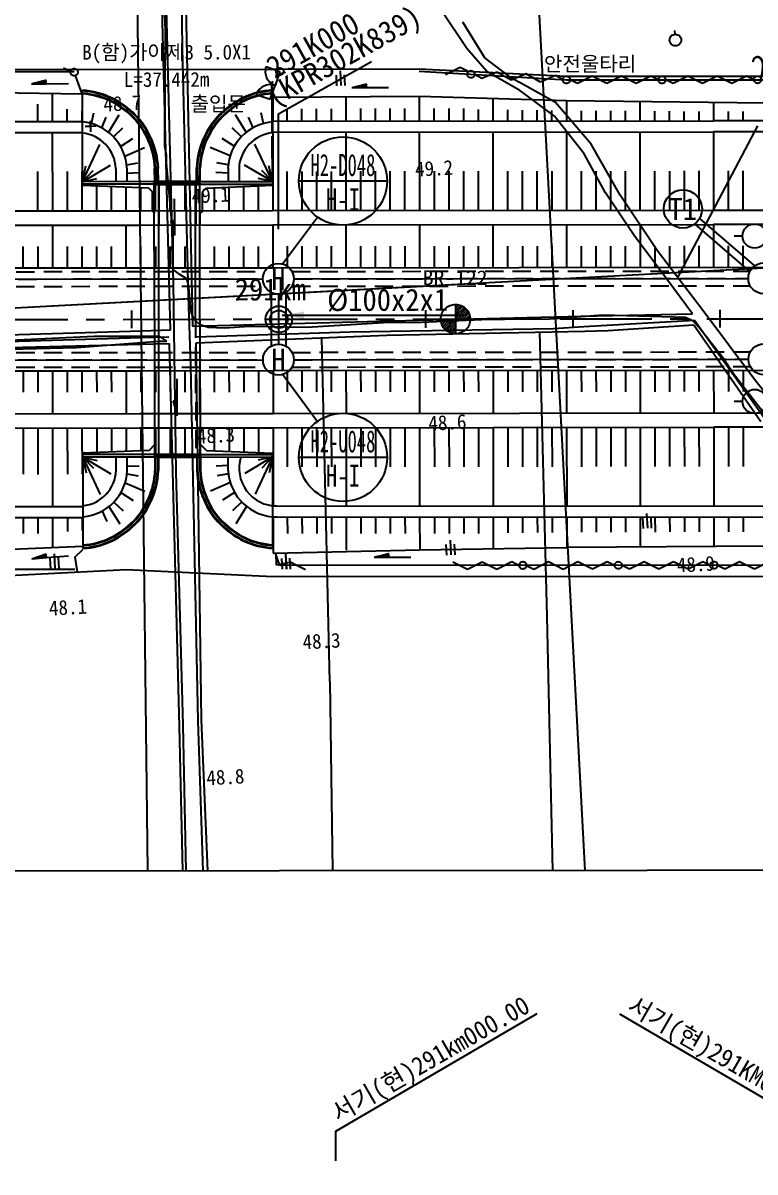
# Model space of a CAD drawing. Header units: millimetres. Extents: x 5990 to 6786, y 1103 to 1810.
# Drawn here: x 6537.2 to 6636.7, y 1363.4 to 1519.6 of the extents above; entities that cross this region are included whole.
import ezdxf
from ezdxf.enums import TextEntityAlignment as Align
from ezdxf.xclip import XClip

# ---------------------------------------------------------------- set-up
doc = ezdxf.new("R2010")
doc.units = ezdxf.units.MM
doc.header["$LTSCALE"] = 10
doc.header["$MEASUREMENT"] = 0
doc.header["$XCLIPFRAME"] = 2
for name, pattern in [('CENTER', [2, 1.25, -0.25, 0.25, -0.25]), ('DASHED2', [0.375, 0.25, -0.125]), ('HIDDEN', [0.375, 0.25, -0.125])]:
    doc.linetypes.add(name, pattern=pattern)
for name, color, linetype in [('TN-MANH', 4, 'Continuous'), ('TT-WIRE-EQPM', 6, 'Continuous'), ('TZ-BASE', 253, 'Continuous'), ('TZ-CABL', 4, 'Continuous'), ('TZ-LEAL', 1, 'Continuous'), ('TZ-LEAT', 3, 'Continuous'), ('TZ-SYMB', 1, 'Continuous')]:
    doc.layers.add(name, color=color, linetype=linetype)
doc.layers.add('TX-PAPR', color=2, linetype='Continuous', plot=False)
doc.styles.add('GHS', font='GulimChe.ttf')
doc.styles.add('GR', font='GulimChe.ttf')
doc.styles.add('GUL', font='GulimChe.ttf')
doc.styles.get("Standard").update_dxf_attribs({"font": 'GulimChe.ttf'})
doc.linetypes.add('ZIGZAG', pattern='A,0.0001,-0.2,[131,ltypeshp.shx,S=0.2,R=0,X=-0.2,Y=0],-0.4,[131,ltypeshp.shx,S=0.2,R=180,X=0.2,Y=0],-0.2', length=0.8001)
doc.dimstyles.get("Standard").update_dxf_attribs({"dimtxt": 0.18, "dimasz": 0.18, "dimexe": 0.18, "dimexo": 0.0625, "dimgap": 0.09, "dimtad": 0, "dimtih": 1, "dimtoh": 1, "dimdec": 4, "dimzin": 0, "dimdsep": 46, "dimtxsty": 'Standard', "dimcen": 0.09, "dimadec": 0, "dimazin": 0, "dimtfac": 1, "dimtdec": 4, "dimtofl": 0, "dimtmove": 0, "dimatfit": 3, "dimfxl": 0, "dimtolj": 1, "dimtzin": 0, "dimarcsym": 0})

# ---------------------------------------------------------------- blocks, each defined once
blk = doc.blocks.new('JD-FGJFJFJ5DFH')
at = {"layer": 'TZ-BASE'}
for p, q in [((483.79, -209.84, 8.6), (479.61, 140.02, 8.6)), ((530.18, 140.02), (548.78, -209.84)), ((486.89, 37.34, 9.77), (486.6, 67.92, 9.77)), ((484.08, 66.65, 10.76), (484.82, 37.44, 10.76)), ((484.56, 39.63, 10.36), (484.24, 49.7, 10.36)), ((485.26, -0.99, 9.84), (484.02, 47.35, 9.84)), ((487.36, 42.88, 10.34), (488.23, -0.49, 10.34)), ((525.54, 37.27, 10.34), (522.07, 42.48, 10.34)), ((528.02, 36.02, 11), (525, 40.86, 11)), ((484.5, 23.94, 10.36), (484.56, 39.63, 10.36)), ((553.88, 39.2, 12.37), (553.83, 39.72, 12.37)), ((484.82, 37.44, 10.76), (485.61, 5.38, 10.76)), ((487.7, 3.58, 9.77), (486.89, 37.34, 9.77)), ((528.27, 34.17, 10.34), (525.54, 37.27, 10.34)), ((531.79, 33.18, 11), (528.02, 36.02, 11)), ((399.16, 34.39), (499.16, 34.48)), ((471.7, 34.13, 51.85), (470.7, 34.63, 51.85)), ((498.26, 34.82), (500.14, 34.15)), ((499.16, 34.48), (519.09, 34.5)), ((519.09, 34.5), (539.09, 33.52)), ((524.64, 34.7), (522.64, 33.7)), ((525.64, 34.2), (524.64, 34.7)), ((428.31, 34.11), (472.16, 34.15)), ((468.37, 32.95), (466.37, 32.45)), ((468.37, 32.82), (467.82, 32.82)), ((468.37, 32.83), (467.87, 32.83)), ((468.37, 32.84), (467.92, 32.84)), ((468.37, 32.85), (467.97, 32.85)), ((468.37, 32.87), (468.02, 32.87)), ((468.37, 32.88), (468.07, 32.88)), ((468.37, 32.89), (468.12, 32.89)), ((468.37, 32.9), (468.17, 32.9)), ((468.37, 32.92), (468.22, 32.92)), ((468.37, 32.93), (468.27, 32.93)), ((468.37, 32.94), (468.32, 32.94)), ((468.37, 32.45), (468.37, 32.95)), ((473.23, 31.12), (472.33, 33.6, 51.85)), ((500.14, 34.15), (499.48, 32.26)), ((507.78, 33.66, 11.65), (507.85, 32.22, 11.65)), ((508.33, 34.26, 11.65), (508.44, 32.25, 11.65)), ((509.01, 32.25, 11.65), (508.93, 33.72, 11.65)), ((519.09, 34.2), (539.09, 33.02)), ((527.59, 33.19), (526.62, 33.75)), ((529.65, 34.07), (527.59, 33.19)), ((532.78, 31.58, 10.34), (528.27, 34.17, 10.34)), ((531.58, 32.96), (529.65, 34.07)), ((533.64, 33.84), (531.58, 32.96)), ((532.9, 32.57, 11), (531.79, 33.18, 11)), ((535.58, 32.72), (533.64, 33.84)), ((537.63, 33.6), (535.58, 32.72)), ((538.6, 33.05), (537.63, 33.6)), ((539.09, 33.52), (580.01, 33.55)), ((539.09, 33.02), (578.01, 33.05)), ((540.6, 32.52), (539.6, 33.02)), ((542.6, 33.52), (540.6, 32.52)), ((544.6, 32.52), (542.6, 33.52)), ((546.6, 33.52), (544.6, 32.52)), ((548.6, 32.53), (546.6, 33.52)), ((550.6, 33.53), (548.6, 32.53)), ((551.6, 33.03), (550.6, 33.53)), ((553.6, 32.53), (552.6, 33.03)), ((555.6, 33.53), (553.6, 32.53)), ((557.6, 32.53), (555.6, 33.53)), ((559.6, 33.54), (557.6, 32.53)), ((561.6, 32.54), (559.6, 33.54)), ((563.6, 33.54), (561.6, 32.54)), ((564.6, 33.04), (563.6, 33.54)), ((459.17, 31.34), (473.3, 31.14)), ((468.37, 32.45), (466.37, 32.45)), ((468.37, 32.47), (466.42, 32.46)), ((468.37, 32.48), (466.47, 32.48)), ((468.37, 32.49), (466.52, 32.49)), ((468.37, 32.5), (466.57, 32.5)), ((468.37, 32.52), (466.62, 32.51)), ((468.37, 32.53), (466.67, 32.53)), ((468.37, 32.54), (466.72, 32.54)), ((468.37, 32.55), (466.77, 32.55)), ((468.37, 32.57), (466.82, 32.57)), ((468.37, 32.58), (466.87, 32.58)), ((468.37, 32.59), (466.92, 32.59)), ((468.37, 32.6), (466.97, 32.6)), ((468.37, 32.62), (467.02, 32.62)), ((468.37, 32.63), (467.07, 32.63)), ((468.37, 32.64), (467.12, 32.64)), ((468.37, 32.65), (467.17, 32.65)), ((468.37, 32.67), (467.22, 32.67)), ((468.37, 32.68), (467.27, 32.68)), ((468.37, 32.69), (467.32, 32.69)), ((468.37, 32.7), (467.37, 32.7)), ((468.37, 32.72), (467.42, 32.72)), ((468.37, 32.73), (467.47, 32.73)), ((468.37, 32.74), (467.52, 32.74)), ((468.37, 32.75), (467.57, 32.75)), ((468.37, 32.77), (467.62, 32.77)), ((468.37, 32.78), (467.67, 32.78)), ((468.37, 32.79), (467.72, 32.79)), ((468.37, 32.8), (467.77, 32.8)), ((471.37, 32.46), (468.37, 32.45)), ((498.81, 30.38), (499.48, 32.26)), ((511.92, 32.42), (509.92, 31.92)), ((511.92, 31.92), (509.92, 31.92)), ((511.92, 31.93), (509.97, 31.93)), ((511.92, 31.94), (510.02, 31.94)), ((511.92, 31.96), (510.07, 31.95)), ((511.92, 31.97), (510.12, 31.97)), ((511.92, 31.98), (510.17, 31.98)), ((511.92, 31.99), (510.22, 31.99)), ((511.92, 32.01), (510.27, 32)), ((511.92, 32.02), (510.32, 32.02)), ((511.92, 32.03), (510.37, 32.03)), ((511.92, 32.04), (510.42, 32.04)), ((511.92, 32.06), (510.47, 32.05)), ((511.92, 32.07), (510.52, 32.07)), ((511.92, 32.08), (510.57, 32.08)), ((511.92, 32.09), (510.62, 32.09)), ((511.92, 32.11), (510.67, 32.11)), ((511.92, 32.12), (510.72, 32.12)), ((511.92, 32.13), (510.77, 32.13)), ((511.92, 32.14), (510.82, 32.14)), ((511.92, 32.16), (510.87, 32.16)), ((511.92, 32.17), (510.92, 32.17)), ((511.92, 32.18), (510.97, 32.18)), ((511.92, 32.19), (511.02, 32.19)), ((511.92, 32.21), (511.07, 32.21)), ((511.92, 32.22), (511.12, 32.22)), ((511.92, 32.23), (511.17, 32.23)), ((511.92, 32.24), (511.22, 32.24)), ((511.92, 32.26), (511.27, 32.26)), ((511.92, 32.27), (511.32, 32.27)), ((511.92, 32.28), (511.37, 32.28)), ((511.92, 32.29), (511.42, 32.29)), ((511.92, 32.31), (511.47, 32.31)), ((511.92, 32.32), (511.52, 32.32)), ((511.92, 32.33), (511.57, 32.33)), ((511.92, 32.34), (511.62, 32.34)), ((511.92, 32.36), (511.67, 32.36)), ((511.92, 32.37), (511.72, 32.37)), ((511.92, 32.38), (511.77, 32.38)), ((511.92, 32.39), (511.82, 32.39)), ((511.92, 32.41), (511.87, 32.41)), ((511.92, 31.92), (511.92, 32.42)), ((514.92, 31.92), (511.92, 31.92)), ((533.24, 31.24, 10.34), (532.78, 31.58, 10.34)), ((537.62, 29.96, 11), (532.9, 32.57, 11)), ((467.18, 29.7), (467.18, 27.38)), ((469.18, 31.2), (469.18, 27.38)), ((496.93, 31.04), (498.81, 30.38)), ((499.15, 30.68), (519.09, 30.8)), ((499.17, 30.68), (499.17, 27.41)), ((509.09, 30.79), (509.09, 27.42)), ((519.09, 30.8), (519.09, 27.43)), ((519.09, 30.8), (539.09, 30.22)), ((529.09, 30.51), (529.09, 27.44)), ((537.49, 28.08, 10.34), (533.24, 31.24, 10.34)), ((542.47, 24.29, 11), (537.62, 29.96, 11)), ((539.09, 30.22), (539.09, 27.45)), ((539.09, 30.22), (566.17, 29.9)), ((549.09, 30.1), (549.09, 27.46)), ((559.09, 29.98), (559.09, 27.47)), ((471.18, 29.05), (471.18, 27.38)), ((473.18, 28.81), (473.18, 27.38)), ((501.09, 29.1), (501.09, 27.41)), ((503.09, 29.1), (503.09, 27.41)), ((505.09, 29.1), (505.09, 27.41)), ((507.09, 29.1), (507.09, 27.42)), ((511.09, 29.11), (511.09, 27.42)), ((513.09, 29.11), (513.09, 27.42)), ((515.09, 29.11), (515.09, 27.42)), ((517.09, 29.11), (517.09, 27.43)), ((521.09, 29.11), (521.09, 27.43)), ((523.09, 29.12), (523.09, 27.43)), ((525.09, 29.12), (525.09, 27.43)), ((527.09, 29), (527.09, 27.44)), ((531.09, 28.94), (531.09, 27.44)), ((533.09, 28.92), (533.09, 27.44)), ((535.09, 28.89), (535.09, 27.44)), ((537.09, 28.86), (537.09, 27.44)), ((541.09, 28.82), (541.09, 27.45)), ((543.09, 28.81), (543.09, 27.45)), ((545.09, 28.8), (545.09, 27.45)), ((547.09, 28.79), (547.09, 27.45)), ((551.09, 28.77), (551.09, 27.46)), ((553.09, 28.76), (553.09, 27.46)), ((555.09, 28.74), (555.09, 27.46)), ((557.09, 28.73), (557.09, 27.46)), ((561.09, 28.71), (561.09, 27.47)), ((563.09, 28.7), (563.09, 27.47)), ((299.17, 27.22), (473.3, 27.38)), ((473.66, 26.67, 46.76), (475.15, 26.75, 46.76)), ((474.4, 26.71, 46.76), (473.66, 26.67, 46.76)), ((474.44, 25.97, 46.76), (474.36, 27.46, 46.76)), ((474.36, 27.46, 46.76), (474.4, 26.71, 46.76)), ((499.17, 27.41), (559.09, 27.47)), ((541.52, 22.96, 10.34), (537.49, 28.08, 10.34)), ((554.25, 6.15, 11.06), (565.13, 26.77, 11.06)), ((566.29, 27.47), (559.09, 27.47)), ((299.17, 25.72), (473.3, 25.88)), ((469.18, 25.88), (469.19, 15.21)), ((499.15, 25.91), (499.17, 25.91)), ((499.17, 25.91), (559.09, 25.97)), ((499.17, 25.91), (499.18, 15.24)), ((509.09, 25.92), (509.1, 15.25)), ((519.09, 25.93), (519.1, 15.26)), ((529.09, 25.94), (529.1, 15.27)), ((539.09, 25.95), (539.1, 15.28)), ((549.09, 25.96), (549.1, 15.29)), ((559.09, 25.97), (559.1, 15.3)), ((566.18, 25.97), (559.09, 25.97)), ((484.7, 22.83, 10.36), (484.5, 23.94, 10.36)), ((546.42, 17.35, 11), (542.47, 24.29, 11)), ((484.7, 21.72, 10.36), (484.7, 22.83, 10.36)), ((544.4, 17.67, 10.34), (541.52, 22.96, 10.34)), ((467.19, 20.55), (467.19, 15.21)), ((471.19, 20.56), (471.19, 15.21)), ((473.19, 20.56), (473.19, 15.21)), ((485.61, 11.73, 10.36), (484.7, 21.72, 10.36)), ((501.1, 20.58), (501.1, 15.24)), ((503.1, 20.58), (503.1, 15.24)), ((505.1, 20.58), (505.1, 15.24)), ((507.1, 20.58), (507.1, 15.25)), ((511.1, 20.59), (511.1, 15.25)), ((513.1, 20.59), (513.1, 15.25)), ((515.1, 20.59), (515.1, 15.25)), ((517.1, 20.59), (517.1, 15.26)), ((521.1, 20.59), (521.1, 15.26)), ((523.1, 20.6), (523.1, 15.26)), ((525.1, 20.6), (525.1, 15.26)), ((527.1, 20.6), (527.1, 15.27)), ((531.1, 20.6), (531.1, 15.27)), ((533.1, 20.61), (533.1, 15.27)), ((535.1, 20.61), (535.1, 15.27)), ((537.1, 20.61), (537.1, 15.27)), ((541.1, 20.61), (541.1, 15.28)), ((543.1, 20.62), (543.1, 15.28)), ((545.1, 20.62), (545.1, 15.28)), ((547.1, 20.62), (547.1, 15.28)), ((551.1, 20.62), (551.1, 15.29)), ((553.1, 20.62), (553.1, 15.29)), ((555.1, 20.63), (555.1, 15.29)), ((557.1, 20.63), (557.1, 15.29)), ((561.1, 20.63), (561.1, 15.3)), ((563.1, 20.63), (563.1, 15.3)), ((483.19, 18.99), (483.19, 15.22)), ((485.19, 18.99), (485.19, 15.23)), ((487.19, 18.99), (487.19, 15.23)), ((489.19, 20.08), (489.19, 15.23)), ((475.19, 18.59), (475.19, 15.22)), ((477.19, 18.5), (477.19, 15.22)), ((479.19, 18.41), (479.19, 15.22)), ((481.19, 18.32), (481.19, 15.22)), ((491.19, 18.33), (491.19, 15.23)), ((493.19, 18.42), (493.19, 15.23)), ((495.19, 18.51), (495.19, 15.24)), ((497.19, 18.6), (497.19, 15.24)), ((548.3, 11.87, 10.34), (544.4, 17.67, 10.34)), ((551.45, 9.81, 11), (546.42, 17.35, 11)), ((485.78, 16.84), (485.79, 13.84)), ((299.18, 15.05), (481, 15.22)), ((700.02, 14.53), (434.72, 0.43)), ((481, 15.22), (499.18, 15.24)), ((499.18, 15.24), (559.1, 15.3)), ((559.1, 15.3), (566.19, 15.3)), ((299.18, 13.1), (481, 13.27)), ((469.19, 13.26), (469.2, 7.45)), ((479.19, 13.27), (479.2, 7.46)), ((481, 13.27), (499.18, 13.29)), ((485.79, 13.84), (485.29, 13.84)), ((485.29, 13.84), (485.79, 11.84)), ((485.3, 13.84), (485.3, 13.79)), ((485.31, 13.84), (485.31, 13.74)), ((485.32, 13.84), (485.32, 13.69)), ((485.34, 13.84), (485.34, 13.64)), ((485.35, 13.84), (485.35, 13.59)), ((485.36, 13.84), (485.36, 13.54)), ((485.37, 13.84), (485.37, 13.49)), ((485.39, 13.84), (485.39, 13.44)), ((485.4, 13.84), (485.4, 13.39)), ((485.41, 13.84), (485.41, 13.34)), ((485.42, 13.84), (485.42, 13.29)), ((485.44, 13.84), (485.44, 13.24)), ((485.45, 13.84), (485.45, 13.19)), ((485.46, 13.84), (485.46, 13.14)), ((485.47, 13.84), (485.47, 13.09)), ((485.49, 13.84), (485.49, 13.04)), ((485.5, 13.84), (485.5, 12.99)), ((485.51, 13.84), (485.51, 12.94)), ((485.52, 13.84), (485.52, 12.89)), ((485.54, 13.84), (485.54, 12.84)), ((485.55, 13.84), (485.55, 12.79)), ((485.56, 13.84), (485.56, 12.74)), ((485.57, 13.84), (485.58, 12.69)), ((485.59, 13.84), (485.59, 12.64)), ((485.6, 13.84), (485.6, 12.59)), ((485.61, 13.84), (485.61, 12.54)), ((485.62, 13.84), (485.63, 12.49)), ((485.64, 13.84), (485.64, 12.44)), ((485.65, 13.84), (485.65, 12.39)), ((485.66, 13.84), (485.66, 12.34)), ((485.67, 13.84), (485.68, 12.29)), ((485.69, 13.84), (485.69, 12.24)), ((485.7, 13.84), (485.7, 12.19)), ((485.71, 13.84), (485.71, 12.14)), ((485.72, 13.84), (485.73, 12.09)), ((485.74, 13.84), (485.74, 12.04)), ((485.75, 13.84), (485.75, 11.99)), ((485.76, 13.84), (485.76, 11.94)), ((485.77, 13.84), (485.78, 11.89)), ((485.79, 13.84), (485.79, 11.84)), ((489.19, 13.28), (489.2, 7.47)), ((499.18, 13.29), (559.11, 13.35)), ((499.18, 13.29), (499.19, 7.48)), ((509.11, 13.3), (509.11, 7.49)), ((519.11, 13.31), (519.11, 7.5)), ((529.11, 13.32), (529.11, 7.51)), ((539.11, 13.33), (539.11, 7.52)), ((549.11, 13.34), (549.11, 7.53)), ((559.11, 13.35), (559.11, 7.54)), ((566.19, 13.35), (559.11, 13.35)), ((485.63, 7.25, 10.36), (485.61, 11.73, 10.36)), ((552.75, 5.92, 10.34), (548.3, 11.87, 10.34)), ((465.2, 10.35), (465.2, 7.45)), ((467.2, 10.35), (467.2, 7.45)), ((471.2, 10.36), (471.2, 7.45)), ((473.2, 10.36), (473.2, 7.45)), ((475.2, 10.36), (475.2, 7.46)), ((477.2, 10.36), (477.2, 7.46)), ((481.2, 10.37), (481.2, 7.46)), ((483.2, 10.37), (483.2, 7.46)), ((485.2, 10.37), (485.2, 7.47)), ((487.2, 10.37), (487.2, 7.47)), ((491.2, 10.38), (491.2, 7.47)), ((493.2, 10.38), (493.2, 7.47)), ((495.2, 10.38), (495.2, 7.48)), ((497.2, 10.38), (497.2, 7.48)), ((501.11, 10.39), (501.11, 7.48)), ((503.11, 10.39), (503.11, 7.48)), ((505.11, 10.39), (505.11, 7.48)), ((507.11, 10.39), (507.11, 7.49)), ((511.11, 10.4), (511.11, 7.49)), ((513.11, 10.4), (513.11, 7.49)), ((515.11, 10.4), (515.11, 7.49)), ((517.11, 10.4), (517.11, 7.5)), ((521.11, 10.4), (521.11, 7.5)), ((523.11, 10.41), (523.11, 7.5)), ((525.11, 10.41), (525.11, 7.5)), ((527.11, 10.41), (527.11, 7.51)), ((531.11, 10.41), (531.11, 7.51)), ((533.11, 10.42), (533.11, 7.51)), ((535.11, 10.42), (535.11, 7.51)), ((537.11, 10.42), (537.11, 7.51)), ((541.11, 10.42), (541.11, 7.52)), ((543.11, 10.43), (543.11, 7.52)), ((545.11, 10.43), (545.11, 7.52)), ((547.11, 10.43), (547.11, 7.52)), ((551.11, 10.43), (551.11, 7.53)), ((557.85, 1.42, 11), (551.45, 9.81, 11)), ((553.11, 10.43), (553.11, 7.53)), ((555.11, 10.44), (555.11, 7.53)), ((557.11, 10.44), (557.11, 7.53)), ((561.11, 10.44), (561.11, 7.54)), ((563.11, 10.44), (563.11, 7.54)), ((299.19, 7.29), (481.01, 7.46)), ((481.01, 7.46), (499.19, 7.48)), ((486.53, 6.57, 10.36), (485.63, 7.25, 10.36)), ((487.48, 5.96, 10.36), (486.53, 6.57, 10.36)), ((499.19, 7.48), (566.19, 7.54)), ((523.89, 5.17), (0.02, -22.68)), ((485.61, 5.38, 10.76), (485.97, -20.34, 10.76)), ((487.75, 4.87, 10.36), (487.48, 5.96, 10.36)), ((487.92, 2.64, 10.36), (487.75, 4.87, 10.36)), ((556.26, 1.23, 10.34), (552.75, 5.92, 10.34)), ((488.01, -5.77, 9.77), (487.7, 3.58, 9.77)), ((480, -0.75), (480, 1.65)), ((488.08, 1.51, 10.36), (487.92, 2.64, 10.36)), ((520, -0.71), (520, 1.69)), ((524.02, 2.49), (524.02, -1.51)), ((524.02, 2.29), (524.21, 2.48)), ((524.02, 1.94), (524.51, 2.43)), ((524.02, 1.58), (524.78, 2.34)), ((524.02, 1.23), (525.02, 2.23)), ((524.02, 0.88), (525.23, 2.09)), ((524.02, 0.52), (525.42, 1.92)), ((524.34, 0.49), (525.59, 1.74)), ((540, -0.69), (540, 1.71)), ((560, -0.67), (560, 1.73)), ((488.45, 0.47, 10.36), (488.08, 1.51, 10.36)), ((488.23, -0.49, 10.34), (515.43, 0.25, 10.34)), ((489.3, -0.27, 10.36), (488.45, 0.47, 10.36)), ((515.01, 0.01, 10.36), (503.81, -0.67, 10.36)), ((518.36, -0.03, 10.36), (515.01, 0.01, 10.36)), ((515.43, 0.25, 10.34), (541.11, 0.87, 10.34)), ((529.57, 0.5, 10.36), (518.36, -0.03, 10.36)), ((522.02, 0.49), (526.02, 0.49)), ((522.03, 0.3), (522.22, 0.49)), ((522.08, 0), (522.58, 0.49)), ((522.17, -0.27), (522.93, 0.49)), ((522.29, -0.51), (523.28, 0.49)), ((522.43, -0.72), (523.64, 0.49)), ((522.59, -0.91), (523.99, 0.49)), ((522.78, -1.08), (524.02, 0.17)), ((524.7, 0.49), (525.73, 1.53)), ((525.05, 0.49), (525.85, 1.3)), ((525.4, 0.49), (525.95, 1.04)), ((525.76, 0.49), (526.01, 0.74)), ((536.26, 0.43, 10.36), (529.57, 0.5, 10.36)), ((541.12, 0.81, 10.36), (536.26, 0.43, 10.36)), ((541.11, 0.87, 10.34), (556.26, 1.23, 10.34)), ((544.07, 1.04, 10.36), (541.12, 0.81, 10.36)), ((541.47, -0.53, 8.79), (556.52, 0.35, 8.79)), ((555.31, 0.7, 10.36), (544.07, 1.04, 10.36)), ((556.35, 0.2, 10.36), (555.31, 0.7, 10.36)), ((557.1, -0.62, 10.36), (556.35, 0.2, 10.36)), ((556.52, 0.35, 8.79), (566.97, -14.31, 8.79)), ((564.69, -7.71, 11), (557.85, 1.42, 11)), ((457.35, -1.84, 9.84), (481.3, -1.11, 9.84)), ((481.3, -1.11, 9.84), (485.26, -0.99, 9.84)), ((488.69, -1.94, 8.79), (509.68, -1.26, 8.79)), ((490.36, -0.65, 10.36), (489.3, -0.27, 10.36)), ((492.62, -0.75, 10.36), (490.36, -0.65, 10.36)), ((495.97, -0.5, 10.36), (492.62, -0.75, 10.36)), ((503.81, -0.67, 10.36), (495.97, -0.5, 10.36)), ((509.68, -1.26, 8.79), (537.33, -0.78, 8.79)), ((514.69, -1.71, 9.58), (541.62, -1.13, 9.58)), ((522.99, -1.22), (524.02, -0.18)), ((523.22, -1.34), (524.02, -0.54)), ((523.48, -1.43), (524.02, -0.89)), ((523.78, -1.49), (524.02, -1.24)), ((535.43, -1.26, 9.97), (536.45, -39.94, 9.97)), ((537.33, -0.78, 8.79), (541.47, -0.53, 8.79)), ((541.62, -1.13, 9.58), (544.78, -1.06, 9.58)), ((544.78, -1.06, 9.58), (556.42, -0.29, 9.58)), ((556.42, -0.29, 9.58), (565.52, -13.45, 9.58)), ((560.57, -5, 10.36), (557.1, -0.62, 10.36)), ((442.57, -3.89, 8.94), (481.32, -2.9, 8.94)), ((474.9, -1.89, 9.36), (458.04, -2.68, 9.36)), ((458.06, -2.72, 8.79), (481.31, -2.02, 8.79)), ((472.47, -3.36, 9.36), (481.31, -2.68, 9.36)), ((481.31, -1.87, 9.36), (474.9, -1.89, 9.36)), ((483.82, -1.87, 9.36), (481.31, -1.87, 9.36)), ((481.31, -2.02, 8.79), (485.03, -1.91, 8.79)), ((481.31, -2.68, 9.36), (483.63, -2.5, 9.36)), ((481.32, -2.9, 8.94), (485.06, -2.81, 8.94)), ((483.63, -2.5, 9.36), (484.74, -2.5, 9.36)), ((484.74, -2.5, 9.36), (483.82, -1.87, 9.36)), ((485.06, -2.81, 8.94), (486.44, -54.89, 8.94)), ((488.76, -2.74, 9.58), (514.69, -1.71, 9.58)), ((489.47, -53.98, 9.58), (488.76, -2.74, 9.58)), ((506.91, -48.77, 9.88), (505.82, -2.06, 9.88)), ((443.39, -4.05, 9.36), (472.47, -3.36, 9.36)), ((488.67, -36.69, 9.77), (488.01, -5.77, 9.77)), ((561.76, -6.92, 10.36), (560.57, -5, 10.36)), ((299.2, -6.71), (481.02, -6.54)), ((465.21, -6.55), (465.22, -9.46)), ((467.21, -6.55), (467.22, -9.46)), ((469.21, -6.55), (469.22, -12.36)), ((471.21, -6.55), (471.22, -9.45)), ((473.21, -6.55), (473.22, -9.45)), ((475.21, -6.54), (475.22, -9.45)), ((477.21, -6.54), (477.22, -9.45)), ((479.21, -6.54), (479.22, -12.35)), ((481.02, -6.54), (499.2, -6.52)), ((481.21, -6.54), (481.22, -9.44)), ((483.21, -6.54), (483.22, -9.44)), ((485.21, -6.53), (485.22, -9.44)), ((486.12, -7.65), (486.12, -10.65)), ((487.21, -6.53), (487.22, -9.44)), ((489.21, -6.53), (489.22, -12.34)), ((491.21, -6.53), (491.22, -9.43)), ((493.21, -6.53), (493.22, -9.43)), ((495.21, -6.52), (495.22, -9.43)), ((497.21, -6.52), (497.22, -9.43)), ((499.2, -6.52), (566.21, -6.46)), ((499.2, -6.52), (499.21, -12.33)), ((501.12, -6.52), (501.13, -9.42)), ((503.12, -6.52), (503.13, -9.42)), ((505.12, -6.52), (505.13, -9.42)), ((507.12, -6.51), (507.13, -9.42)), ((509.12, -6.51), (509.13, -12.32)), ((511.12, -6.51), (511.13, -9.41)), ((513.12, -6.51), (513.13, -9.41)), ((515.12, -6.51), (515.13, -9.41)), ((517.12, -6.5), (517.13, -9.41)), ((519.12, -6.5), (519.13, -12.31)), ((521.12, -6.5), (521.13, -9.41)), ((523.12, -6.5), (523.13, -9.4)), ((525.12, -6.5), (525.13, -9.4)), ((527.12, -6.49), (527.13, -9.4)), ((529.12, -6.49), (529.13, -12.3)), ((531.12, -6.49), (531.13, -9.4)), ((533.12, -6.49), (533.13, -9.39)), ((535.12, -6.49), (535.13, -9.39)), ((537.12, -6.49), (537.13, -9.39)), ((539.12, -6.48), (539.13, -12.29)), ((541.12, -6.48), (541.13, -9.39)), ((543.12, -6.48), (543.13, -9.38)), ((545.12, -6.48), (545.13, -9.38)), ((547.12, -6.48), (547.13, -9.38)), ((549.12, -6.47), (549.13, -12.28)), ((551.12, -6.47), (551.13, -9.38)), ((553.12, -6.47), (553.13, -9.38)), ((555.12, -6.47), (555.13, -9.37)), ((557.12, -6.47), (557.13, -9.37)), ((559.12, -6.46), (559.13, -12.27)), ((561.12, -6.46), (561.13, -9.37)), ((577.79, -27.58, 10.36), (561.76, -6.92, 10.36)), ((563.12, -6.46), (563.13, -9.37)), ((572, -17.01, 11), (564.69, -7.71, 11)), ((486.12, -10.65), (485.62, -10.65)), ((485.62, -10.65), (486.13, -12.65)), ((485.64, -10.65), (485.64, -10.7)), ((485.65, -10.65), (485.65, -10.75)), ((485.66, -10.65), (485.66, -10.8)), ((485.67, -10.65), (485.67, -10.85)), ((485.69, -10.65), (485.69, -10.9)), ((485.7, -10.65), (485.7, -10.95)), ((485.71, -10.65), (485.71, -11)), ((485.72, -10.65), (485.72, -11.05)), ((485.74, -10.65), (485.74, -11.1)), ((485.75, -10.65), (485.75, -11.15)), ((485.76, -10.65), (485.76, -11.2)), ((485.77, -10.65), (485.77, -11.25)), ((485.79, -10.65), (485.79, -11.3)), ((485.8, -10.65), (485.8, -11.35)), ((485.81, -10.65), (485.81, -11.4)), ((485.82, -10.65), (485.83, -11.45)), ((485.84, -10.65), (485.84, -11.5)), ((485.85, -10.65), (485.85, -11.55)), ((485.86, -10.65), (485.86, -11.6)), ((485.87, -10.65), (485.88, -11.65)), ((485.89, -10.65), (485.89, -11.7)), ((485.9, -10.65), (485.9, -11.75)), ((485.91, -10.65), (485.91, -11.8)), ((485.92, -10.65), (485.93, -11.85)), ((485.94, -10.65), (485.94, -11.9)), ((485.95, -10.65), (485.95, -11.95)), ((485.96, -10.65), (485.96, -12)), ((485.97, -10.65), (485.98, -12.05)), ((485.99, -10.65), (485.99, -12.1)), ((486, -10.65), (486, -12.15)), ((486.01, -10.65), (486.01, -12.2)), ((486.02, -10.65), (486.03, -12.25)), ((486.04, -10.65), (486.04, -12.3)), ((486.05, -10.65), (486.05, -12.35)), ((486.06, -10.65), (486.06, -12.4)), ((486.07, -10.65), (486.08, -12.45)), ((486.09, -10.65), (486.09, -12.5)), ((486.1, -10.65), (486.1, -12.55)), ((486.11, -10.65), (486.11, -12.6)), ((486.12, -10.65), (486.13, -12.65)), ((299.21, -12.52), (481.03, -12.35)), ((481.03, -12.35), (499.21, -12.33)), ((499.21, -12.33), (566.21, -12.27)), ((299.21, -14.47), (481.03, -14.3)), ((465.22, -14.31), (465.23, -20.61)), ((467.22, -14.31), (467.23, -20.62)), ((469.22, -14.31), (469.23, -24.98)), ((471.22, -14.31), (471.23, -20.59)), ((473.22, -14.31), (473.23, -20.6)), ((475.22, -14.3), (475.22, -17.67)), ((477.22, -14.3), (477.22, -17.58)), ((479.22, -14.3), (479.22, -17.5)), ((481.03, -14.3), (499.21, -14.28)), ((481.22, -14.3), (481.22, -17.41)), ((483.22, -14.3), (483.22, -18.06)), ((485.22, -14.29), (485.22, -18.05)), ((487.22, -14.29), (487.22, -18.05)), ((489.22, -14.29), (489.23, -19.14)), ((491.22, -14.29), (491.22, -17.41)), ((493.22, -14.29), (493.22, -17.49)), ((495.22, -14.28), (495.22, -17.58)), ((497.22, -14.28), (497.22, -17.67)), ((499.21, -14.28), (559.13, -14.22)), ((499.21, -14.28), (499.22, -24.95)), ((501.13, -14.28), (501.14, -19.61)), ((503.13, -14.28), (503.14, -19.61)), ((505.13, -14.28), (505.14, -19.61)), ((507.13, -14.27), (507.14, -19.61)), ((509.13, -14.27), (509.14, -24.94)), ((511.13, -14.27), (511.14, -19.6)), ((513.13, -14.27), (513.14, -19.6)), ((515.13, -14.27), (515.14, -19.6)), ((517.13, -14.26), (517.14, -19.6)), ((519.13, -14.26), (519.14, -24.93)), ((521.13, -14.26), (521.14, -19.6)), ((523.13, -14.26), (523.14, -19.59)), ((525.13, -14.26), (525.14, -19.59)), ((527.13, -14.25), (527.14, -19.59)), ((529.13, -14.25), (529.14, -24.92)), ((531.13, -14.25), (531.14, -19.59)), ((533.13, -14.25), (533.14, -19.58)), ((535.13, -14.25), (535.14, -19.58)), ((537.13, -14.25), (537.14, -19.58)), ((539.13, -14.24), (539.14, -24.91)), ((541.13, -14.24), (541.14, -19.58)), ((543.13, -14.24), (543.14, -19.57)), ((545.13, -14.24), (545.14, -19.57)), ((547.13, -14.24), (547.14, -19.57)), ((549.13, -14.23), (549.14, -24.9)), ((551.13, -14.23), (551.14, -19.57)), ((553.13, -14.23), (553.14, -19.57)), ((555.13, -14.23), (555.14, -19.56)), ((557.13, -14.23), (557.14, -19.56)), ((559.13, -14.22), (559.14, -24.89)), ((566.22, -14.22), (559.13, -14.22)), ((561.13, -14.22), (561.14, -19.56)), ((563.13, -14.22), (563.14, -19.56)), ((485.97, -20.34, 10.76), (486.93, -54.74, 10.76)), ((299.22, -25.14), (473.34, -24.98)), ((499.14, -24.95), (499.22, -24.95)), ((499.22, -24.95), (566.23, -24.89)), ((299.22, -26.64), (473.34, -26.48)), ((465.23, -26.48), (465.23, -28.65)), ((467.23, -26.48), (467.23, -28.68)), ((469.23, -26.48), (469.23, -30.55)), ((471.23, -26.48), (471.23, -28.39)), ((473.23, -26.48), (473.23, -28.27)), ((499.14, -26.45), (499.22, -26.45)), ((499.14, -26.45), (499.22, -26.45)), ((499.22, -26.45), (566.23, -26.39)), ((499.22, -26.45), (499.22, -31.32)), ((499.22, -26.45), (499.22, -31.32)), ((501.14, -26.45), (501.15, -28.68)), ((503.14, -26.45), (503.15, -28.68)), ((505.14, -26.45), (505.15, -28.68)), ((507.14, -26.44), (507.15, -28.68)), ((509.14, -26.44), (509.15, -30.91)), ((511.14, -26.44), (511.15, -28.67)), ((513.14, -26.44), (513.15, -28.67)), ((515.14, -26.44), (515.15, -28.67)), ((517.14, -26.43), (517.15, -28.67)), ((519.14, -26.43), (519.15, -30.9)), ((521.14, -26.43), (521.15, -28.67)), ((523.14, -26.43), (523.15, -28.66)), ((525.14, -26.43), (525.15, -28.66)), ((527.14, -26.42), (527.15, -28.66)), ((529.14, -26.42), (529.15, -30.74)), ((531.14, -26.42), (531.15, -28.57)), ((533.14, -26.42), (533.15, -28.55)), ((535.14, -26.42), (535.15, -28.53)), ((537.14, -26.42), (537.15, -28.52)), ((539.14, -26.41), (539.15, -30.58)), ((541.14, -26.41), (541.15, -28.49)), ((543.14, -26.41), (543.15, -28.48)), ((545.14, -26.41), (545.15, -28.48)), ((547.14, -26.41), (547.15, -28.47)), ((549.14, -26.4), (549.15, -30.52)), ((549.46, -26.54, 10.25), (549.53, -27.98, 10.25)), ((550.01, -25.94, 10.25), (550.12, -27.95, 10.25)), ((550.69, -27.95, 10.25), (550.61, -26.48, 10.25)), ((551.14, -26.4), (551.15, -28.46)), ((553.14, -26.4), (553.15, -28.45)), ((555.14, -26.4), (555.15, -28.44)), ((557.14, -26.4), (557.15, -28.44)), ((559.14, -26.39), (559.15, -30.45)), ((561.14, -26.39), (561.15, -28.42)), ((563.14, -26.39), (563.15, -28.42)), ((523.27, -29.56, 10.25), (523.38, -31.57, 10.25)), ((459.22, -30.96), (473.34, -30.38)), ((472.26, -31.89, 51.85), (473.34, -30.83, 51.85)), ((499.22, -31.32), (519.15, -30.9)), ((519.15, -30.9), (539.15, -30.58)), ((522.72, -30.15, 10.25), (522.79, -31.6, 10.25)), ((523.95, -31.56, 10.25), (523.87, -30.09, 10.25)), ((566.23, -30.4), (539.15, -30.58)), ((468.34, -31.48), (466.39, -32.15)), ((468.38, -31.98), (466.39, -32.15)), ((468.38, -31.97), (466.44, -32.14)), ((468.38, -31.95), (466.49, -32.12)), ((468.38, -31.94), (466.54, -32.1)), ((468.38, -31.93), (466.59, -32.09)), ((468.38, -31.92), (466.64, -32.07)), ((468.38, -31.9), (466.69, -32.05)), ((468.38, -31.89), (466.73, -32.04)), ((468.38, -31.88), (466.78, -32.02)), ((468.37, -31.87), (466.83, -32)), ((468.37, -31.85), (466.88, -31.99)), ((468.37, -31.84), (466.93, -31.97)), ((468.37, -31.83), (466.98, -31.95)), ((468.37, -31.82), (467.03, -31.93)), ((468.37, -31.8), (467.08, -31.92)), ((468.37, -31.79), (467.12, -31.9)), ((468.37, -31.78), (467.17, -31.88)), ((468.37, -31.77), (467.22, -31.87)), ((468.36, -31.75), (467.27, -31.85)), ((468.36, -31.74), (467.32, -31.83)), ((468.36, -31.73), (467.37, -31.82)), ((468.36, -31.72), (467.42, -31.8)), ((468.36, -31.7), (467.47, -31.78)), ((468.36, -31.69), (467.51, -31.77)), ((468.36, -31.68), (467.56, -31.75)), ((468.36, -31.67), (467.61, -31.73)), ((468.36, -31.65), (467.66, -31.72)), ((468.35, -31.64), (467.71, -31.7)), ((468.35, -31.63), (467.76, -31.68)), ((468.35, -31.62), (467.81, -31.67)), ((468.35, -31.6), (467.86, -31.65)), ((468.35, -31.59), (467.9, -31.63)), ((468.35, -31.58), (467.95, -31.61)), ((468.35, -31.57), (468, -31.6)), ((468.35, -31.55), (468.05, -31.58)), ((468.35, -31.54), (468.1, -31.56)), ((468.34, -31.53), (468.15, -31.55)), ((468.34, -31.52), (468.2, -31.53)), ((468.34, -31.51), (468.24, -31.51)), ((468.34, -31.49), (468.29, -31.5)), ((468.38, -31.98), (468.34, -31.48)), ((471.37, -31.72), (468.38, -31.98)), ((468.87, -32.01, 10.25), (468.95, -33.45, 10.25)), ((469.43, -31.41, 10.25), (469.53, -33.42, 10.25)), ((470.1, -33.42, 10.25), (470.02, -31.95, 10.25)), ((472.26, -31.89, 51.85), (472.55, -33.88, 51.85)), ((500.13, -33.05, 51.85), (499.52, -31.34, 51.85)), ((499.67, -32.95, 51.85), (499.64, -31.34, 51.85)), ((501.63, -32.55, 51.85), (499.67, -32.95, 51.85)), ((500.35, -32.08, 10.25), (500.43, -33.53, 10.25)), ((500.35, -32.09, 47), (500.43, -33.53, 47)), ((500.91, -31.49, 47), (501.01, -33.5, 47)), ((500.91, -31.49, 10.25), (501.02, -33.5, 10.25)), ((501.58, -33.49, 10.25), (501.5, -32.02, 10.25)), ((501.58, -33.49, 47), (501.5, -32.03, 47)), ((501.63, -32.55, 51.85), (503.63, -33.55, 51.85)), ((514.95, -31.43), (512.95, -31.93)), ((514.95, -31.93), (512.95, -31.93)), ((514.95, -31.91), (513, -31.92)), ((514.95, -31.9), (513.05, -31.9)), ((514.95, -31.89), (513.1, -31.89)), ((514.95, -31.88), (513.15, -31.88)), ((514.95, -31.86), (513.2, -31.87)), ((514.95, -31.85), (513.25, -31.85)), ((514.95, -31.84), (513.3, -31.84)), ((514.95, -31.83), (513.35, -31.83)), ((514.95, -31.81), (513.4, -31.82)), ((514.95, -31.8), (513.45, -31.8)), ((514.95, -31.79), (513.5, -31.79)), ((514.95, -31.78), (513.55, -31.78)), ((514.95, -31.76), (513.6, -31.77)), ((514.95, -31.75), (513.65, -31.75)), ((514.95, -31.74), (513.7, -31.74)), ((514.95, -31.73), (513.75, -31.73)), ((514.95, -31.71), (513.8, -31.72)), ((514.95, -31.7), (513.85, -31.7)), ((514.95, -31.69), (513.9, -31.69)), ((514.95, -31.68), (513.95, -31.68)), ((514.95, -31.66), (514, -31.67)), ((514.95, -31.65), (514.05, -31.65)), ((514.95, -31.64), (514.1, -31.64)), ((514.95, -31.63), (514.15, -31.63)), ((514.95, -31.61), (514.2, -31.61)), ((514.95, -31.6), (514.25, -31.6)), ((514.95, -31.59), (514.3, -31.59)), ((514.95, -31.58), (514.35, -31.58)), ((514.95, -31.56), (514.4, -31.56)), ((514.95, -31.55), (514.45, -31.55)), ((514.95, -31.54), (514.5, -31.54)), ((514.95, -31.53), (514.55, -31.53)), ((514.95, -31.51), (514.6, -31.51)), ((514.95, -31.5), (514.65, -31.5)), ((514.95, -31.49), (514.7, -31.49)), ((514.95, -31.48), (514.75, -31.48)), ((514.95, -31.46), (514.8, -31.46)), ((514.95, -31.45), (514.85, -31.45)), ((514.95, -31.44), (514.9, -31.44)), ((514.95, -31.93), (514.95, -31.43)), ((517.95, -31.92), (514.95, -31.93)), ((523.66, -32.5), (525.66, -33.5)), ((525.66, -33.5), (527.66, -32.5)), ((527.66, -32.5), (529.66, -33.49)), ((529.66, -33.49), (531.66, -32.49)), ((531.66, -32.49), (532.66, -32.99)), ((534.66, -33.49), (536.66, -32.49)), ((536.66, -32.49), (538.66, -33.49)), ((538.66, -33.49), (540.66, -32.48)), ((540.66, -32.48), (542.66, -33.48)), ((542.66, -33.48), (544.66, -32.48)), ((544.66, -32.48), (545.66, -32.98)), ((547.66, -33.48), (549.66, -32.48)), ((549.66, -32.48), (551.66, -33.47)), ((551.66, -33.47), (553.66, -32.47)), ((553.66, -32.47), (555.66, -33.47)), ((555.66, -33.47), (557.66, -32.47)), ((557.66, -32.47), (558.66, -32.97)), ((560.66, -33.47), (562.66, -32.46)), ((562.66, -32.46), (564.66, -33.46)), ((564.66, -33.46), (566.66, -32.46)), ((472.23, -33.55), (435.56, -33.58)), ((459.23, -34.56), (479.23, -33.54)), ((479.23, -33.54), (499.23, -34.52)), ((578.03, -32.95), (500.16, -33.02)), ((533.66, -32.99), (534.66, -33.49)), ((546.66, -32.98), (547.66, -33.48)), ((559.66, -32.97), (560.66, -33.47)), ((499.23, -34.52), (580.03, -34.45)), ((489.04, -54.11, 9.77), (488.67, -36.69, 9.77)), ((536.45, -39.94, 10.41), (537.81, -102.42, 10.41)), ((506.91, -48.77, 10.39), (507.76, -103.33, 10.39)), ((490.69, -104.24, 10.54), (489.04, -54.11, 10.54)), ((491.56, -103.83, 10.66), (489.47, -53.98, 10.66)), ((486.44, -54.89, 10.66), (487.53, -104.07, 10.66)), ((486.93, -54.74, 10.54), (487.96, -105.97, 10.54))]:
    blk.add_line(p, q, dxfattribs=at)
at = {"layer": 'TZ-BASE', "linetype": 'Continuous'}
for p, q in [((473.31, 19.17), (473.3, 31.61)), ((499.1, 25.78), (499.1, 31.64)), ((499.15, 31.64), (499.15, 25.79)), ((474.5, 27.08), (474.83, 28.53)), ((476.84, 25.88), (478.3, 28.25)), ((495.56, 25.9), (494.09, 28.27)), ((497.9, 27.1), (497.57, 28.55)), ((475.91, 26.5), (476.53, 27.93)), ((496.49, 26.52), (495.87, 27.95)), ((477.5, 25.28), (478.77, 26.49)), ((478.47, 23.98), (480.13, 25.06)), ((493.93, 23.99), (492.27, 25.07)), ((494.9, 25.29), (493.63, 26.51)), ((499.11, 19.19), (499.1, 25.37)), ((473.31, 19.17), (475.67, 24.24)), ((479.05, 22.66), (481.74, 23.81)), ((493.36, 22.67), (490.66, 23.81)), ((499.11, 19.19), (496.73, 24.26)), ((473.31, 19.17), (477.09, 21.43)), ((473.31, 19.17), (473.76, 21.31)), ((473.31, 19.17), (474.74, 20.68)), ((477.83, 20.97), (477.84, 19.17)), ((479.3, 21.45), (480.83, 21.73)), ((479.33, 21), (479.34, 19.17)), ((479.33, 20.34), (480.97, 20.41)), ((483.11, 19.18), (483.1, 21.01)), ((483.21, 19.18), (483.2, 21.01)), ((483.51, 19.18), (483.5, 21.01)), ((483.61, 19.18), (483.6, 21.01)), ((488.81, 19.18), (488.8, 21.01)), ((488.91, 19.18), (488.9, 21.01)), ((489.21, 19.18), (489.2, 21.01)), ((489.31, 19.18), (489.3, 21.01)), ((493.08, 20.35), (491.44, 20.42)), ((493.11, 21.46), (491.58, 21.74)), ((493.08, 21.01), (493.08, 19.18)), ((494.58, 20.98), (494.58, 19.19)), ((499.11, 19.19), (495.32, 21.44)), ((499.11, 19.19), (497.67, 20.7)), ((499.11, 19.19), (498.65, 21.33)), ((473.31, 19.17), (475.25, 19.61)), ((483.11, 19.18), (473.31, 19.17)), ((483.11, 18.83), (473.31, 18.82)), ((489.41, 18.83), (483.01, 18.83)), ((483.07, 0.44), (483.06, 19.16)), ((483.06, 19.16), (489.26, 19.16)), ((483.06, 18.96), (489.26, 18.96)), ((483.06, 18.81), (489.26, 18.81)), ((483.11, 19.18), (489.31, 19.18)), ((489.31, 19.18), (483.11, 19.18)), ((489.31, 18.98), (483.11, 18.98)), ((483.11, 18.83), (489.31, 18.83)), ((483.69, -18.28), (483.66, 19.16)), ((483.71, 13.26), (483.71, 19.18)), ((488.67, 0.44), (488.66, 19.16)), ((488.71, 19.18), (488.71, 13.26)), ((489.27, 0.44), (489.26, 19.16)), ((489.31, 19.18), (499.11, 19.19)), ((489.31, 18.83), (499.11, 18.84)), ((499.11, 19.19), (497.16, 19.63)), ((482.31, 18.28), (473.31, 18.67)), ((482.31, 18.28), (482.81, 17.78)), ((482.81, 15.18), (482.81, 17.78)), ((490.11, 18.28), (489.61, 17.78)), ((489.61, 15.18), (489.61, 17.78)), ((490.11, 18.28), (499.11, 18.69)), ((482.81, 15.18), (483.11, 14.88)), ((489.61, 15.18), (489.31, 14.88)), ((489.31, 13.26), (489.31, 15.13)), ((489.31, 13.26), (489.31, 14.88)), ((483.07, 0.44), (483.09, -18.28)), ((489.27, 0.44), (489.29, -18.28)), ((482.34, -17.37), (483.09, -16.62)), ((490.14, -17.36), (489.29, -16.51)), ((482.34, -17.37), (473.34, -17.75)), ((473.34, -18.47), (473.34, -17.75)), ((483.14, -17.92), (473.34, -17.92)), ((483.14, -18.27), (473.34, -18.27)), ((473.34, -18.27), (477.13, -20.53)), ((473.34, -18.27), (473.34, -30.72)), ((473.34, -18.27), (475.71, -23.34)), ((473.34, -18.27), (473.8, -20.42)), ((473.34, -18.27), (474.78, -19.78)), ((473.34, -18.27), (475.29, -18.72)), ((477.87, -20.07), (477.87, -18.27)), ((479.37, -20.1), (479.37, -18.27)), ((489.44, -17.91), (483.04, -17.92)), ((483.09, -18.08), (489.29, -18.08)), ((483.09, -18.28), (489.29, -18.28)), ((489.34, -17.91), (483.14, -17.92)), ((489.34, -18.06), (483.14, -18.07)), ((489.34, -18.26), (483.14, -18.27)), ((489.34, -18.26), (483.14, -18.27)), ((483.14, -18.27), (483.14, -20.1)), ((483.24, -18.27), (483.24, -20.1)), ((483.54, -18.27), (483.54, -20.1)), ((483.64, -18.27), (483.64, -20.1)), ((488.84, -18.26), (488.84, -20.09)), ((488.94, -18.26), (488.94, -20.09)), ((489.24, -18.26), (489.24, -20.09)), ((489.34, -17.91), (499.14, -17.9)), ((489.34, -18.26), (499.14, -18.25)), ((489.34, -18.26), (489.34, -20.09)), ((490.14, -17.36), (499.14, -17.75)), ((493.11, -20.09), (493.11, -18.26)), ((499.14, -18.25), (495.35, -20.51)), ((499.14, -18.25), (496.78, -23.32)), ((499.14, -18.25), (497.19, -18.7)), ((499.14, -18.25), (497.7, -19.76)), ((499.14, -18.25), (498.68, -20.4)), ((499.14, -18.25), (499.14, -17.75)), ((499.14, -18.25), (499.14, -30.61)), ((479.37, -19.44), (481, -19.5)), ((493.11, -19.42), (491.47, -19.5)), ((479.08, -21.75), (481.78, -22.9)), ((479.34, -20.54), (480.87, -20.83)), ((493.4, -21.74), (490.7, -22.89)), ((493.15, -20.53), (491.62, -20.82)), ((478.51, -23.08), (480.17, -24.16)), ((493.97, -23.07), (492.32, -24.15)), ((476.89, -24.98), (478.35, -27.35)), ((477.55, -24.38), (478.81, -25.59)), ((494.94, -24.36), (493.68, -25.58)), ((495.6, -24.97), (494.14, -27.34)), ((475.95, -25.61), (476.58, -27.03))]:
    blk.add_line(p, q, dxfattribs=at)
at = {"layer": 'TZ-BASE', "linetype": 'DASHED2'}
blk.add_line((488.67, 0.44), (488.69, -18.28), dxfattribs=at)
at = {"layer": 'TZ-BASE', "linetype": 'CENTER'}
blk.add_lwpolyline([(0, 0), (98.8, 0.09), (298.8, 0.28), (498.2, 0.47), (700, 0.66)], dxfattribs=at)
at = {"layer": 'TZ-BASE'}
for centre, radius in [((553.92, 38.43, 12.37), 0.791), ((472.16, 34.07, 51.85), 0.5), ((500.12, 34.15, 51.85), 0.5), ((526.12, 33.78), 0.5), ((539.1, 33.02), 0.5), ((552.1, 33.03), 0.5), ((565.1, 33.04), 0.5), ((500, 0.47), 1.8), ((500, 0.47), 1.2), ((524.02, 0.49), 2), ((533.16, -32.99), 0.5), ((546.16, -32.98), 0.5), ((559.16, -32.97), 0.5)]:
    blk.add_circle(centre, radius, dxfattribs=at)
for centre, start, end in [((500.14, 34.15), 160.5879, 250.5879), ((498.81, 30.38), 70.5879, 160.5879)]:
    blk.add_arc(centre, 2, start, end, dxfattribs=at)
at = {"layer": 'TZ-BASE', "linetype": 'Continuous'}
for centre, radius, start, end in [((472.5, 20.52), 11.12, 2.6143, 85.8445), ((472.5, 20.52), 11.02, 2.6143, 85.8065), ((499.91, 20.55), 11.12, 94.2149, 177.4856), ((499.91, 20.55), 11.02, 94.253, 177.4856), ((472.5, 20.52), 10.72, 2.6143, 85.6883), ((472.5, 20.52), 10.62, 2.6143, 85.6475), ((499.91, 20.55), 10.72, 94.3715, 177.4856), ((499.91, 20.55), 10.62, 94.4125, 177.4856), ((472.72, 20.7), 6.62, 2.6143, 84.9523), ((499.69, 20.72), 6.62, 94.6795, 177.4856), ((472.75, 20.73), 5.09, 2.6709, 83.7589), ((499.66, 20.76), 5.09, 95.7389, 177.4291), ((499.69, -19.82), 5.09, 162.1347, 270.5641), ((472.79, -19.84), 5.09, 276.2626, 357.4291), ((472.53, -19.63), 10.62, 274.3849, 357.4856), ((472.76, -19.81), 6.62, 275.0738, 357.4856), ((472.53, -19.63), 10.72, 274.3441, 357.4856), ((472.53, -19.63), 11.02, 274.2261, 357.4856), ((472.53, -19.63), 11.12, 274.1882, 357.4856), ((499.95, -19.61), 11.12, 182.6143, 266.1337), ((499.95, -19.61), 11.02, 182.6143, 266.0981), ((499.95, -19.61), 10.72, 182.6143, 265.9874), ((499.95, -19.61), 10.62, 182.6143, 265.949), ((499.72, -19.79), 6.62, 182.6143, 270.2897)]:
    blk.add_arc(centre, radius, start, end, dxfattribs=at)
at = {"layer": 'TZ-BASE', "style": 'GHS'}
for s, p in [('B(함)가야제3 5.0X1', (484.73, 36.66)), ('안전울타리', (542.32, 35.22)), ('L=37.442m', (484.73, 33.06)), ('출입문', (491.75, 29.81))]:
    blk.add_text(s, height=2, rotation=0.0526, dxfattribs=at).set_placement(p, align=Align.MIDDLE)
at = {"layer": 'TZ-BASE', "style": 'GUL'}
for s, height, rotation, p in [('48.7', 2, 3.0433, (476.19, 28.7, 15.68)), ('49.2', 2, 3.0433, (518.57, 19.86, 15.68)), ('49.1', 2, 3.0433, (488.2, 16.21, 15.68)), ('291km', 3, 0.054, (493.99, 3.02)), ('48.6', 2, 3.0433, (520.38, -14.69, 15.68)), ('48.3', 2, 3.0433, (488.9, -16.44, 15.68)), ('48.9', 2, 3.0433, (554.17, -33.96, 15.68)), ('48.1', 2, 3.0433, (468.78, -39.82, 15.68)), ('48.3', 2, 3.0433, (503.27, -44.42, 15.68)), ('48.8', 2, 3.0433, (490.19, -62.9, 11.44))]:
    blk.add_text(s, height=height, rotation=rotation, dxfattribs=at).set_placement(p)
at = {"layer": 'TZ-BASE', "style": 'GUL', "width": 1.076252}
blk.add_text('BR-122', height=2, rotation=0.0026, dxfattribs=at).set_placement((519.57, 5.12), (528.37, 5.12), align=Align.FIT)
blk = doc.blocks.new('JD-DCGHFG67FH')
at = {"layer": 'TZ-BASE'}
for p, q in [((514.64, 94.26), (502.64, 94.26)), ((500.44, 82.99), (505.16, 89.36)), ((500.45, 67.95), (505.17, 61.58)), ((514.65, 56.69), (502.65, 56.69))]:
    blk.add_line(p, q, dxfattribs=at)
at = {"layer": 'TZ-BASE', "flags": 128}
blk.add_lwpolyline([(499.86, 87.72), (499.86, 103.42), (512.52, 110.51)], dxfattribs=at)
at = {"layer": 'TZ-BASE'}
for centre in [(508.64, 94.26), (508.65, 56.69)]:
    blk.add_circle(centre, 6, dxfattribs=at)
at = {"layer": 'TZ-BASE', "style": 'GR'}
for s, p in [('(KPR302K839)', (499.35, 104.29)), ('291K000', (499.35, 108.12)), ('291K066', (565.35, 108.18))]:
    blk.add_text(s, height=3, rotation=29.2387, dxfattribs=at).set_placement(p)
for s, width, p in [('H2-D048', 0.65, (508.64, 96.42)), ('H-I', 0.8, (508.64, 91.76)), ('H2-U048', 0.65, (508.64, 58.85))]:
    blk.add_text(s, height=3, rotation=360, dxfattribs=dict(at, width=width)).set_placement(p, align=Align.MIDDLE)
at = {"layer": 'TZ-BASE'}
blk.add_text('Ø100x2x1', height=3, rotation=0.0518, dxfattribs=at).set_placement((514.71, 78.11), align=Align.MIDDLE)
blk.add_leader([(500.36, 76.03), (525.02, 76.03)], dimstyle='Standard', override={"dimtxt": 3, "dimasz": 3, "dimexe": 2, "dimexo": 3, "dimgap": 1, "dimtad": 0, "dimtih": 0, "dimcen": 1, "dimaunit": 1, "dimadec": 8, "dimtix": 1, "dimtofl": 1, "dimtmove": 2, "dimtvp": 2}, dxfattribs=at)

msp = doc.modelspace()

# ---------------------------------------------------------------- linework, layer by layer
at = {"layer": 'TN-MANH'}
for centre in [(6571.91, 1484.82), (6637.92, 1484.88), (6571.92, 1473.82), (6637.93, 1473.88)]:
    msp.add_circle(centre, 2.1, dxfattribs=at)
at = {"layer": 'TT-WIRE-EQPM'}
msp.add_circle((6626.92, 1494.32), 2.6, dxfattribs=at)
at = {"layer": 'TX-PAPR'}
msp.add_lwpolyline([(6071.91, 1553.85), (6771.91, 1554.51), (6772.05, 1404.51), (6072.05, 1403.85)], close=True, dxfattribs=at)
at = {"layer": 'TZ-CABL', "linetype": 'ByBlock'}
for p, q in [((6636.04, 1485.83), (6628.57, 1492.25)), ((6636.69, 1486.59), (6629.22, 1493.01))]:
    msp.add_line(p, q, dxfattribs=at)
at = {"layer": 'TZ-CABL', "linetype": 'HIDDEN'}
for points in [[(6423.76, 1485.68), (6570.06, 1485.82)], [(6573.76, 1485.82), (6636.07, 1485.88)], [(6424.01, 1484.68), (6569.81, 1484.82)], [(6574.01, 1484.82), (6635.82, 1484.88)], [(6423.76, 1483.68), (6570.07, 1483.82)], [(6573.76, 1483.82), (6636.07, 1483.88)], [(6573.77, 1474.82), (6636.08, 1474.88)], [(6423.77, 1474.68), (6570.07, 1474.82)], [(6424.02, 1473.68), (6569.82, 1473.82)], [(6574.02, 1473.82), (6635.83, 1473.88)], [(6423.77, 1472.68), (6570.08, 1472.82)], [(6573.77, 1472.82), (6636.08, 1472.88)]]:
    msp.add_lwpolyline(points, dxfattribs=at)
at = {"layer": 'TZ-CABL', "linetype": 'ZIGZAG', "ltscale": 0.5}
for points in [[(6424.01, 1484.68), (6569.81, 1484.82)], [(6574.01, 1484.82), (6635.82, 1484.88)], [(6571.91, 1482.72), (6571.92, 1475.92)], [(6424.02, 1473.68), (6569.82, 1473.82)], [(6574.02, 1473.82), (6635.83, 1473.88)]]:
    msp.add_lwpolyline(points, dxfattribs=at)
at = {"layer": 'TZ-CABL'}
for points in [[(6570.91, 1482.97), (6570.92, 1475.67)], [(6572.91, 1482.98), (6572.92, 1475.67)]]:
    msp.add_lwpolyline(points, dxfattribs=at)
at = {"layer": 'TZ-LEAL'}
for points in [[(6607.07, 1384.9), (6579.68, 1368.87), (6579.68, 1364.87)], [(6618.3, 1384.9), (6645.68, 1368.87), (6645.68, 1364.87)]]:
    msp.add_lwpolyline(points, dxfattribs=at)
at = {"layer": 'TZ-SYMB', "linetype": 'ByBlock', "ltscale": 5}
for points in [[(6635.05, 1490.63), (6633.91, 1490.63)], [(6635.05, 1468.14), (6633.91, 1468.14)]]:
    msp.add_lwpolyline(points, dxfattribs=at)
for centre in [(6636.68, 1490.63), (6636.68, 1468.14)]:
    msp.add_circle(centre, 1.64, dxfattribs=at)

# ---------------------------------------------------------------- block references
at = {"layer": 'TZ-BASE'}
ref = msp.add_blockref('JD-FGJFJFJ5DFH', (6071.98, 1478.85), dxfattribs=at)
XClip(ref).set_block_clipping_path([(-0.0707419771, 74.9999666371), (699.9289466048, 75.6602251417), (700.0704306207, -74.3397081325), (0.070741977, -74.9999665854)])
msp.add_blockref('JD-DCGHFG67FH', (6072.05, 1403.85), dxfattribs=at)

# ---------------------------------------------------------------- texts
at = {"layer": 'TN-MANH', "linetype": 'ByBlock', "style": 'GR'}
for p in [(6571.91, 1484.82), (6571.92, 1473.82)]:
    msp.add_text('H', height=3, rotation=360, dxfattribs=at).set_placement(p, align=Align.MIDDLE)
at = {"layer": 'TT-WIRE-EQPM', "style": 'GR'}
msp.add_text('T1', height=3, rotation=360, dxfattribs=at).set_placement((6626.92, 1494.32), align=Align.MIDDLE)
at = {"layer": 'TZ-BASE', "style": 'GR', "width": 0.8}
msp.add_text('H-I', height=3, rotation=360, dxfattribs=at).set_placement((6580.69, 1458.04), align=Align.MIDDLE)
at = {"layer": 'TZ-LEAT'}
for s, rotation, p in [('서기(현)291km000.00', 30, (6593.18, 1377.66)), ('서기(현)291KM066.00', 330, (6632.29, 1377.7))]:
    msp.add_text(s, height=2.5, rotation=rotation, dxfattribs=at).set_placement(p, align=Align.CENTER)

doc.saveas('drawing.dxf')
